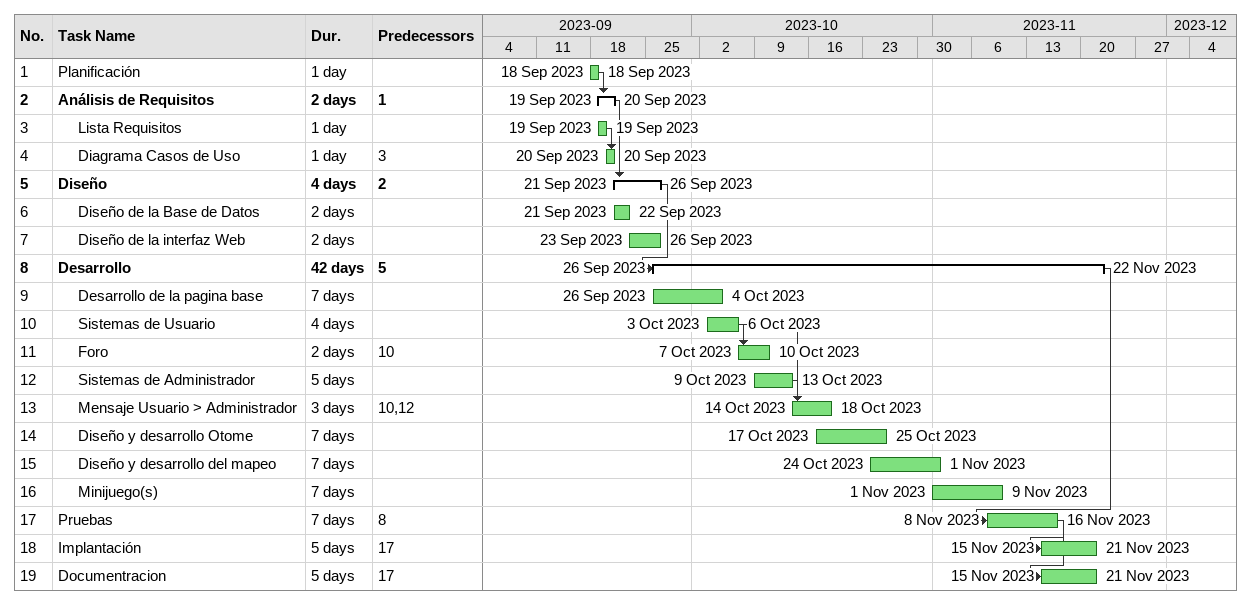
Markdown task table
| ID | Level | Task | Duration | Start | Finish | Predecessors |
|---|---|---|---|---|---|---|
| 1 | 1 | Planificación | 1d | 2023-09-18 | 2023-09-18 |  |
| 2 | 1 | **Análisis de Requisitos** | 2d | 2023-09-19 | 2023-09-20 | 1 |
| 3 | 2 | Lista Requisitos | 1d | 2023-09-19 | 2023-09-19 |  |
| 4 | 2 | Diagrama Casos de Uso | 1d | 2023-09-20 | 2023-09-20 | 3 |
| 5 | 1 | **Diseño** | 4d | 2023-09-21 | 2023-09-26 | 2 |
| 6 | 2 | Diseño de la Base de Datos | 2d | 2023-09-21 | 2023-09-22 |  |
| 7 | 2 | Diseño de la interfaz Web | 2d | 2023-09-23 | 2023-09-26 |  |
| 8 | 1 | **Desarrollo** | 42d | 2023-09-26 | 2023-11-22 | 5 |
| 9 | 2 | Desarrollo de la pagina base | 7d | 2023-09-26 | 2023-10-04 |  |
| 10 | 2 | Sistemas de Usuario | 4d | 2023-10-03 | 2023-10-06 |  |
| 11 | 2 | Foro | 2d | 2023-10-07 | 2023-10-10 | 10 |
| 12 | 2 | Sistemas de Administrador | 5d | 2023-10-09 | 2023-10-13 |  |
| 13 | 2 | Mensaje Usuario > Administrador | 3d | 2023-10-14 | 2023-10-18 | 10, 12 |
| 14 | 2 | Diseño y desarrollo Otome | 7d | 2023-10-17 | 2023-10-25 |  |
| 15 | 2 | Diseño y desarrollo del mapeo | 7d | 2023-10-24 | 2023-11-01 |  |
| 16 | 2 | Minijuego(s) | 7d | 2023-11-01 | 2023-11-09 |  |
| 17 | 1 | Pruebas | 7d | 2023-11-08 | 2023-11-16 | 8 |
| 18 | 1 | Implantación | 5d | 2023-11-15 | 2023-11-21 | 17 |
| 19 | 1 | Documentracion | 5d | 2023-11-15 | 2023-11-21 | 17 |
